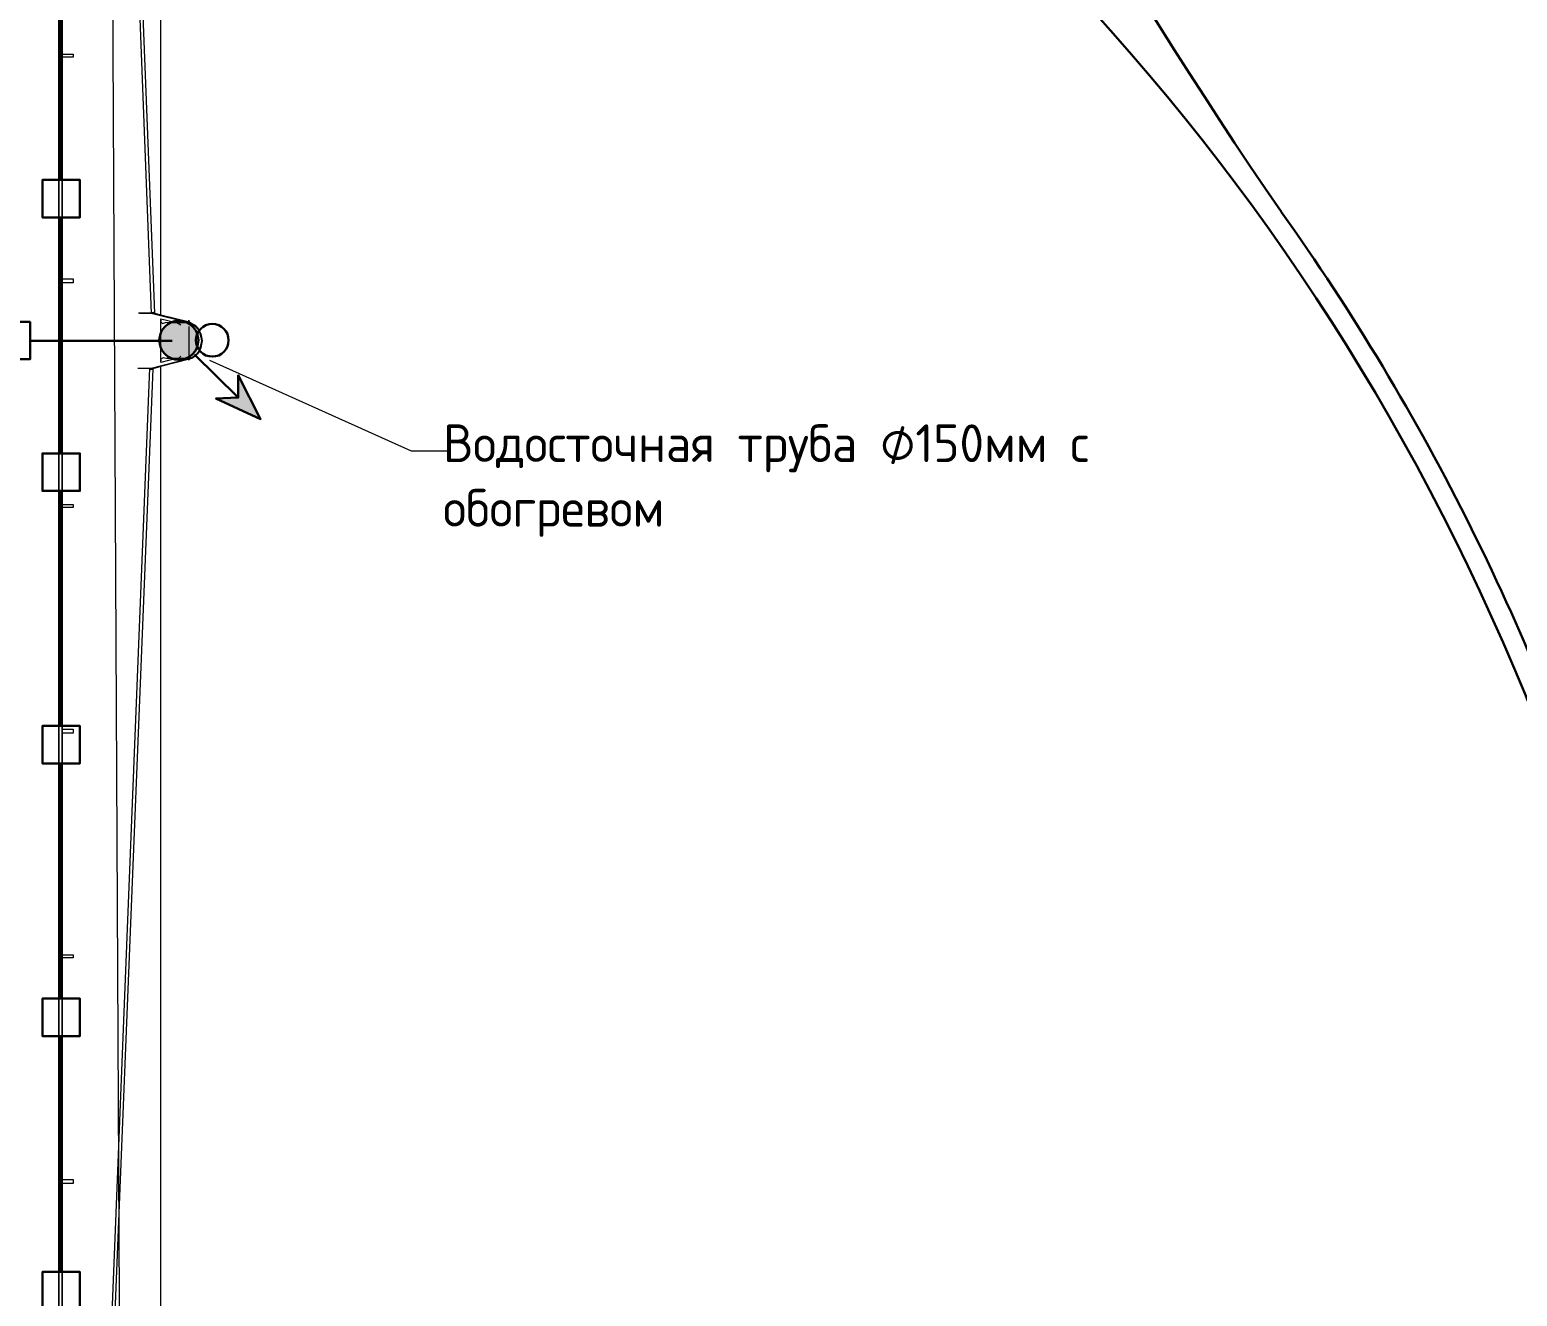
# Model space of a CAD drawing. Header units: millimetres. Extents: x -42533 to 645315, y 3457 to 82611.
# Drawn here: x 546722 to 554626, y 35330 to 42060 of the extents above; entities that cross this region are included whole.
import ezdxf

# ---------------------------------------------------------------- set-up
doc = ezdxf.new("R2010")
doc.units = ezdxf.units.MM
for name, color, linetype, true_color in [('PDF _!ЭОМ.Молниезащита', 7, 'Continuous', 0x954a95), ('PDF _Аннотация', 7, 'Continuous', 0xbababa), ('PDF _Антураж', 7, 'Continuous', 0xbababa), ('PDF _Крыша', 7, 'Continuous', 0xbababa), ('PDF _Обобщенные модели', 7, 'Continuous', 0xbababa), ('PDF _Ограждение', 7, 'Continuous', 0xbababa)]:
    doc.layers.add(name, color=color, linetype=linetype, true_color=true_color)
doc.layers.add('PDF _Линии', color=7, linetype='Continuous')
doc.layers.add('PDF _Текст', color=7, linetype='Continuous')
doc.styles.add('PDF GOST Common', font='GOST_Common.ttf')

msp = doc.modelspace()

# ---------------------------------------------------------------- linework, layer by layer
at = {"layer": 'PDF _!ЭОМ.Молниезащита', "color": 5, "lineweight": 30}
for points in [[(546887.3, 41261.4), (546887.3, 42261), (546887.3, 42510.9), (546789.9, 42510.9), (546789.9, 42709.9), (546988.9, 42709.9), (546988.9, 42510.9), (546887.3, 42510.9)], [(546887.3, 39808.7), (546887.3, 40812.5), (546887.3, 41062.4), (546789.9, 41062.4), (546789.9, 41261.4), (546988.9, 41261.4), (546988.9, 41062.4), (546887.3, 41062.4)], [(547478.5, 40405.9), (546724.6, 40405.9), (546724.6, 40308.5), (546521.3, 40308.5), (546521.3, 40507.5), (546724.6, 40507.5), (546724.6, 40405.9)], [(546887.3, 38360.2), (546887.3, 39359.8), (546887.3, 39609.6), (546789.9, 39609.6), (546789.9, 39808.7), (546988.9, 39808.7), (546988.9, 39609.6), (546887.3, 39609.6)], [(546887.3, 36911.7), (546887.3, 37911.3), (546887.3, 38161.2), (546789.9, 38161.2), (546789.9, 38360.2), (546988.9, 38360.2), (546988.9, 38161.2), (546887.3, 38161.2)], [(546887.3, 35459), (546887.3, 36462.8), (546887.3, 36712.7), (546789.9, 36712.7), (546789.9, 36911.7), (546988.9, 36911.7), (546988.9, 36712.7), (546887.3, 36712.7)], [(546887.3, 34010.5), (546887.3, 35010.1), (546887.3, 35259.9), (546789.9, 35259.9), (546789.9, 35459), (546988.9, 35459), (546988.9, 35259.9), (546887.3, 35259.9)]]:
    msp.add_lwpolyline(points, dxfattribs=at)
at = {"layer": 'PDF _!ЭОМ.Молниезащита', "lineweight": 30}
msp.add_lwpolyline([(547597.1, 40333.9), (547830, 40105.2), (547711.4, 40100.9), (547948.6, 39990.8), (547830, 40223.8), (547830, 40105.2)], dxfattribs=at)
at = {"layer": 'PDF _!ЭОМ.Молниезащита', "color": 116, "lineweight": 30, "true_color": 0x136734}
msp.add_circle((543274.8, 33878.4), 12301.6, dxfattribs=at)
at = {"layer": 'PDF _!ЭОМ.Молниезащита', "lineweight": 30}
msp.add_circle((547514.6, 40409.6), 103.8, dxfattribs=at)
for centre, radius, start, end in [((575084.8, 56021.4), 26350.5, 194.10267, 214.50844), ((543268.8, 33879.1), 12413.4, 17.36894, 35.53111)]:
    msp.add_arc(centre, radius, start, end, dxfattribs=at)
at = {"layer": 'PDF _!ЭОМ.Молниезащита', "lineweight": 13}
for centre, radius, start, end in [((541973.2, 33883.9), 18066.6, 258.64082, 32.4196), ((569238.6, 19731.8), 18425.9, 113.6261, 221.93481)]:
    msp.add_arc(centre, radius, start, end, dxfattribs=at)
at = {"layer": 'PDF _!ЭОМ.Молниезащита', "transparency": 33554559}
for points in [[(547609.8, 40460.9), (547431.9, 40460.9), (547597.1, 40477.9)], [(547431.9, 40460.9), (547597.1, 40477.9), (547444.6, 40477.9)], [(547597.1, 40477.9), (547444.6, 40477.9), (547584.4, 40490.6)], [(547444.6, 40477.9), (547584.4, 40490.6), (547457.3, 40490.6)], [(547584.4, 40490.6), (547457.3, 40490.6), (547567.4, 40499.1)], [(547457.3, 40490.6), (547567.4, 40499.1), (547474.3, 40499.1)], [(547567.4, 40499.1), (547474.3, 40499.1), (547550.5, 40507.5)], [(547474.3, 40499.1), (547550.5, 40507.5), (547491.2, 40507.5)], [(547550.5, 40507.5), (547491.2, 40507.5), (547529.3, 40511.8)], [(547491.2, 40507.5), (547529.3, 40511.8), (547512.4, 40511.8)], [(547622.5, 40427.1), (547415, 40427.1), (547618.3, 40444)], [(547415, 40427.1), (547618.3, 40444), (547423.4, 40444)], [(547626.7, 40405.9), (547415, 40405.9), (547622.5, 40427.1)], [(547415, 40405.9), (547622.5, 40427.1), (547415, 40427.1)], [(547622.5, 40388.9), (547415, 40388.9), (547626.7, 40405.9)], [(547415, 40388.9), (547626.7, 40405.9), (547415, 40405.9)], [(547423.4, 40367.8), (547622.5, 40388.9), (547415, 40388.9)], [(547618.3, 40444), (547423.4, 40444), (547609.8, 40460.9)], [(547423.4, 40444), (547609.8, 40460.9), (547431.9, 40460.9)], [(547618.3, 40367.8), (547423.4, 40367.8), (547622.5, 40388.9)], [(547431.9, 40350.8), (547618.3, 40367.8), (547423.4, 40367.8)], [(547609.8, 40350.8), (547431.9, 40350.8), (547618.3, 40367.8)], [(547444.6, 40333.9), (547609.8, 40350.8), (547431.9, 40350.8)], [(547597.1, 40333.9), (547444.6, 40333.9), (547609.8, 40350.8)], [(547457.3, 40321.2), (547597.1, 40333.9), (547444.6, 40333.9)], [(547584.4, 40321.2), (547457.3, 40321.2), (547597.1, 40333.9)], [(547474.3, 40312.7), (547584.4, 40321.2), (547457.3, 40321.2)], [(547567.4, 40312.7), (547474.3, 40312.7), (547584.4, 40321.2)], [(547491.2, 40304.2), (547567.4, 40312.7), (547474.3, 40312.7)], [(547550.5, 40304.2), (547491.2, 40304.2), (547567.4, 40312.7)], [(547512.4, 40300), (547550.5, 40304.2), (547491.2, 40304.2)], [(547529.3, 40300), (547512.4, 40300), (547550.5, 40304.2)], [(547830, 40105.2), (547889.3, 40105.2), (547830, 40223.8)], [(547711.4, 40100.9), (547830, 40105.2), (547889.3, 40105.2)], [(547711.4, 40100.9), (547893.6, 40100.9), (547889.3, 40105.2)], [(547948.6, 39990.8), (547893.6, 40100.9), (547711.4, 40100.9)]]:
    msp.add_solid(points, dxfattribs=at)
at = {"layer": 'PDF _Аннотация', "color": 8, "lineweight": 9}
msp.add_lwpolyline([(547677.6, 40304.2), (548749.1, 39821.4), (548939.7, 39821.4)], dxfattribs=at)
at = {"layer": 'PDF _Антураж', "color": 8, "lineweight": 18}
for points in [[(547385.3, 55009.4), (547368.4, 55009.4), (547088.8, 47783.9), (547101.6, 47783.9), (547088.8, 47783.9), (547025.3, 47783.9), (547088.8, 47783.9), (547021.1, 47783.9), (547088.8, 47783.9), (547368.4, 40554.1), (547300.6, 40554.1)], [(547304.9, 40554.1), (547368.4, 40554.1), (547567.4, 40503.3)], [(547385.3, 40558.4), (547368.4, 40554.1)], [(547385.3, 40554.1), (547376.9, 40554.1)], [(547419.2, 40545.7), (547571.7, 40507.5), (547584.4, 40499.1), (547601.3, 40490.6), (547614, 40477.9), (547622.5, 40460.9), (547631, 40444), (547635.2, 40427.1), (547639.4, 40405.9), (547635.2, 40388.9), (547631, 40367.8), (547622.5, 40350.8), (547614, 40338.1), (547601.3, 40325.4), (547584.4, 40312.7), (547571.7, 40308.5), (547419.2, 40270.4)], [(547525.1, 40490.6), (547516.6, 40494.8), (547499.7, 40503.3), (547567.4, 40503.3), (547584.4, 40494.8), (547597.1, 40486.4), (547609.8, 40473.7), (547622.5, 40460.9), (547626.7, 40444), (547631, 40427.1), (547635.2, 40405.9), (547631, 40388.9), (547626.7, 40372), (547622.5, 40355.1), (547609.8, 40338.1), (547597.1, 40325.4), (547584.4, 40316.9), (547567.4, 40312.7), (547499.7, 40312.7), (547419.2, 40291.5), (547419.2, 40524.5), (547499.7, 40503.3)], [(547071.9, 32706), (547059.2, 32706), (547359.9, 40261.9), (547376.9, 40261.9), (547376.9, 40257.6), (547368.4, 40253.4), (547368.4, 40261.9), (547567.4, 40312.7)], [(547499.7, 40312.7), (547516.6, 40316.9), (547525.1, 40325.4)], [(547296.4, 40261.9), (547359.9, 40261.9)]]:
    msp.add_lwpolyline(points, dxfattribs=at)
at = {"layer": 'PDF _Крыша', "color": 8, "lineweight": 9}
msp.add_lwpolyline([(547419.2, 40401.7), (547419.2, 40524.5)], dxfattribs=at)
at = {"layer": 'PDF _Линии', "color": 8, "lineweight": 9}
msp.add_lwpolyline([(547211.7, 32858.5), (547097.3, 55602.3), (536547.1, 55670.1), (536547.1, 32655.2)], dxfattribs=at)
for points in [[(547419.2, 55022.1), (547385.3, 55013.6), (547101.6, 47783.9), (547385.3, 40554.1), (547419.2, 40545.7)], [(547376.9, 40257.6), (547076.1, 32782.3), (553912, 33032.1), (553924.7, 33087.2), (547419.2, 33087.2), (547419.2, 40270.4)]]:
    msp.add_lwpolyline(points, close=True, dxfattribs=at)
at = {"layer": 'PDF _Линии', "color": 8, "lineweight": 30}
msp.add_circle((547692.5, 40409.6), 86.8, dxfattribs=at)
at = {"layer": 'PDF _Обобщенные модели', "color": 8, "lineweight": 18}
for points in [[(547419.2, 40304.2), (547419.2, 40300), (547419.2, 40405.9), (547419.2, 40516), (547419.2, 40511.8)], [(547419.2, 40507.5), (547427.7, 40499.1), (547444.6, 40503.3), (547487, 40507.5)], [(547567.4, 40482.1), (547567.4, 40410.1), (547567.4, 40329.6)], [(547499.7, 40312.7), (547448.9, 40312.7), (547431.9, 40316.9), (547419.2, 40308.5)]]:
    msp.add_lwpolyline(points, dxfattribs=at)
for points in [[(547567.4, 40507.5), (547567.4, 40516)], [(547567.4, 40304.2), (547567.4, 40308.5)]]:
    msp.add_lwpolyline(points, close=True, dxfattribs=at)
at = {"layer": 'PDF _Ограждение', "color": 8, "lineweight": 9}
for points in [[(546894, 55458.3), (546877.1, 55458.3), (546877.1, 55369.4), (546877.1, 32502.7), (546885.6, 32502.7), (546877.1, 32502.7), (546877.1, 55369.4), (546894, 55369.4), (546894, 32515.4), (546894, 55369.4)], [(546953.3, 41913.7), (546915.2, 41913.7), (546894, 41913.7), (546894, 41930.6), (546915.2, 41930.6), (546953.3, 41930.6)], [(546953.3, 40715.1), (546915.2, 40715.1), (546894, 40715.1), (546894, 40736.2), (546915.2, 40736.2), (546953.3, 40736.2)], [(546953.3, 39520.7), (546915.2, 39520.7), (546894, 39520.7), (546894, 39537.6), (546915.2, 39537.6), (546953.3, 39537.6)], [(546953.3, 38322.1), (546915.2, 38322.1), (546894, 38322.1), (546894, 38343.3), (546915.2, 38343.3), (546953.3, 38343.3)], [(546953.3, 37127.7), (546915.2, 37127.7), (546894, 37127.7), (546894, 37144.7), (546915.2, 37144.7), (546953.3, 37144.7)], [(546953.3, 35929.1), (546915.2, 35929.1), (546894, 35929.1), (546894, 35950.3), (546915.2, 35950.3), (546953.3, 35950.3)]]:
    msp.add_lwpolyline(points, close=True, dxfattribs=at)

# ---------------------------------------------------------------- texts
at = {"layer": 'PDF _Текст', "color": 7, "attachment_point": 4, "style": 'PDF GOST Common'}
for s, insert, char_height in [('Водосточная труба ⌀150мм с', (548918.7, 39835.4), 200.023), ('обогревом', (548918.7, 39492.3), 200.02)]:
    msp.add_mtext(s, dxfattribs=dict(at, insert=insert, char_height=char_height))

doc.saveas('drawing.dxf')
